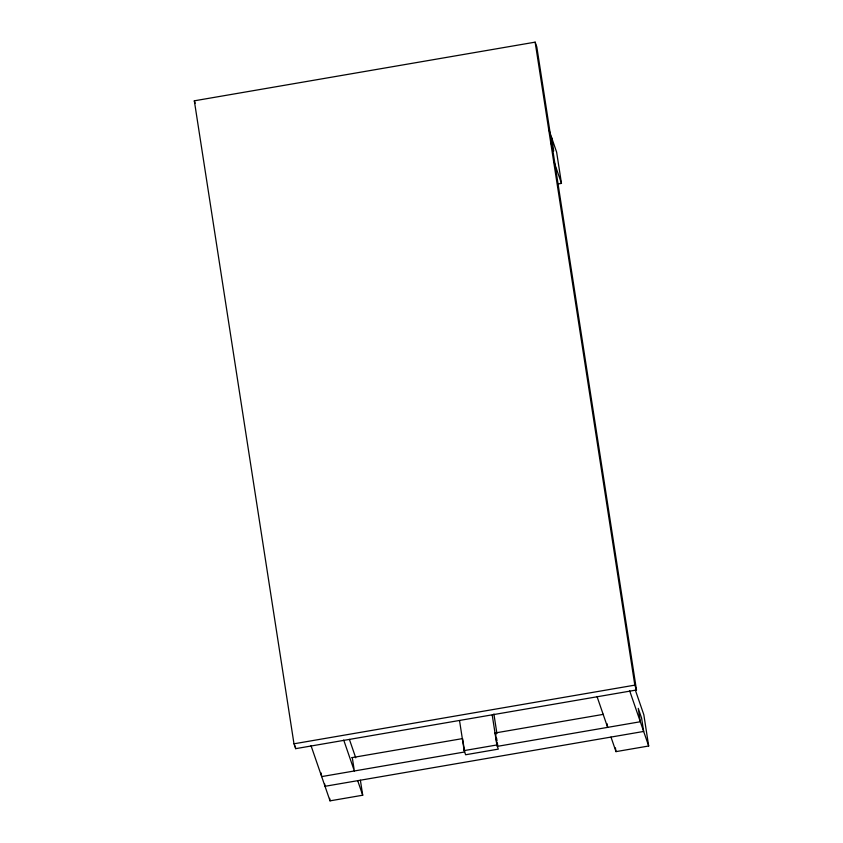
<?xml version="1.0" encoding="UTF-8"?>
<svg xmlns="http://www.w3.org/2000/svg" width="843" height="843" viewBox="0 0 843 843"><rect width="100%" height="100%" fill="white"/><g stroke="black" fill="none" stroke-linecap="round" stroke-linejoin="round"><path stroke-width="1.26" d="M194.322 100.812L535.147 42.15L536.822 46.997L636.486 689.995L295.661 748.658L293.986 743.8L194.322 100.812L195.154 103.236M557.697 184.037L561.47 183.384L556.622 152.13L549.109 130.296M293.986 743.8L634.821 685.138L636.486 689.995M351.805 757.657L462.586 738.584L464.662 751.977L321.678 776.593L321.109 772.936M324.639 783.864L325.019 786.298L643.662 731.45L641.586 718.057L638.246 708.352L640.322 721.745L497.338 746.361L495.262 732.957L603.472 714.337M464.177 750.597L496.864 744.97L498.297 749.132L465.61 754.759L464.177 750.597L459.551 720.712M311.035 745.686L330.024 800.85L362.711 795.223L360.382 780.218M610.985 737.077L615.991 751.629L648.678 746.002L643.831 714.748L635.369 690.164M550.764 142.478L553.693 150.971L551.617 137.578M554.273 162.488L561.47 183.384M629.679 690.838L648.678 746.002M597.002 696.455L607.645 727.372L607.076 723.715M495.262 732.957L495.905 734.811M349.402 739.385L355.746 757.825M343.712 740.059L354.355 770.966L352.279 757.572M357.695 780.671L362.711 795.223M535.147 42.15L634.821 685.138M615.411 747.878L615.991 751.629M493.893 713.968L496.917 733.473M496.601 738.173L496.97 740.607M497.349 743.041L497.728 745.475M492.228 715.085L496.864 744.97M329.645 798.353L330.024 800.85M295.261 746.055L295.661 748.658"/></g></svg>
